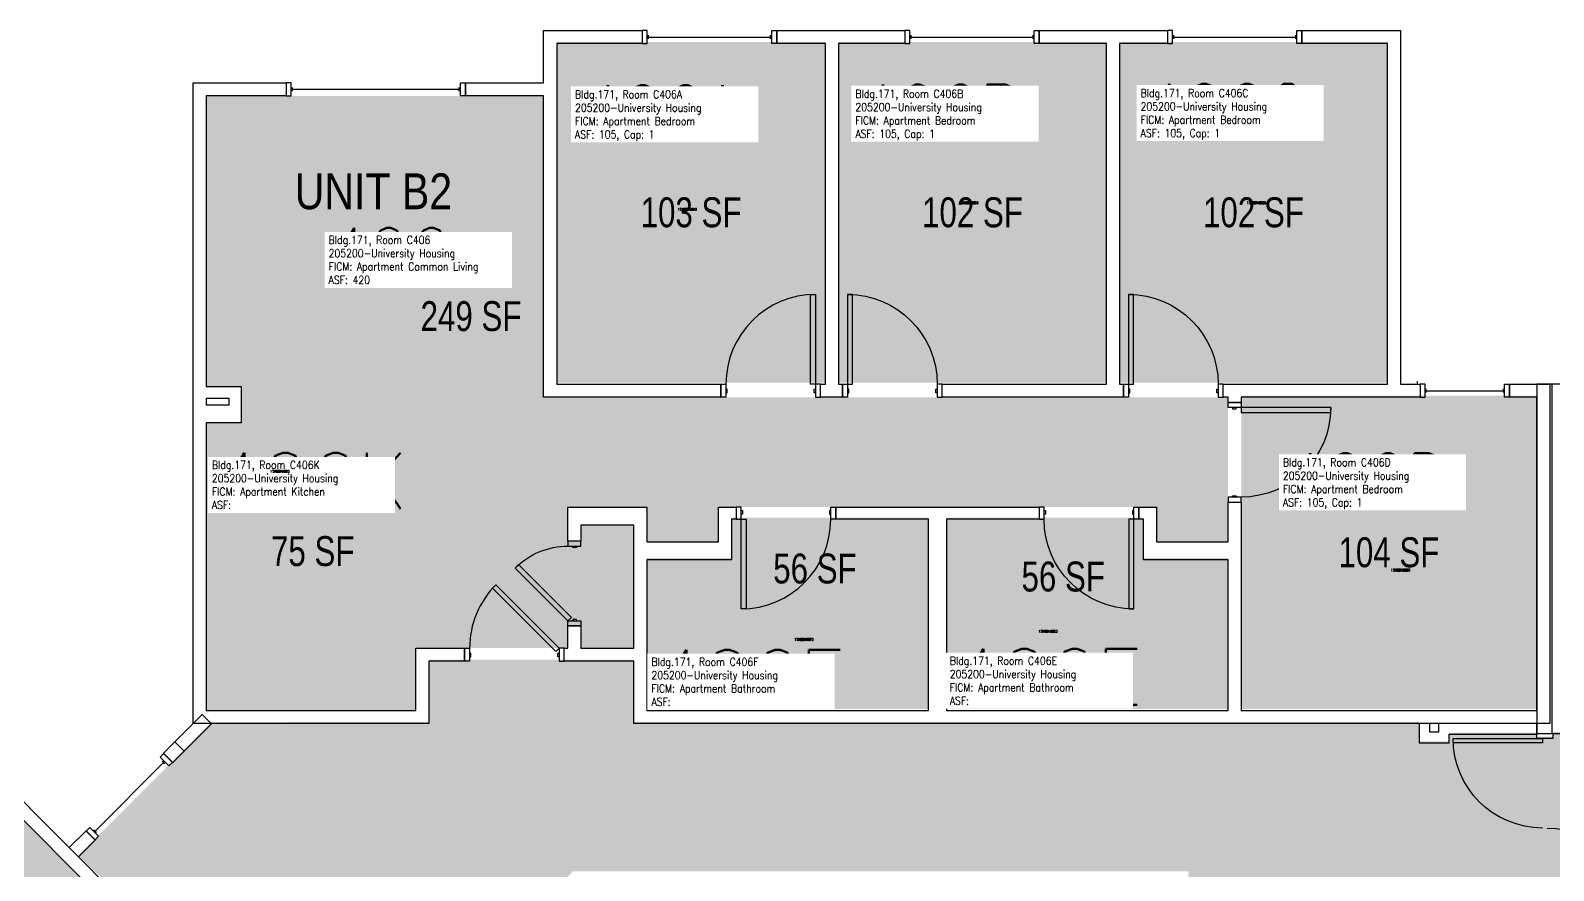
# Model space of a CAD drawing. Header units: inches. Extents: x 56 to 3925, y -1092 to 1470.
# Drawn here: x 1169 to 1781, y 1111 to 1448 of the extents above; entities that cross this region are included whole.
import ezdxf
from ezdxf.enums import TextEntityAlignment as Align

# ---------------------------------------------------------------- set-up
doc = ezdxf.new("R2010")
doc.units = ezdxf.units.IN
doc.header["$LTSCALE"] = 48
doc.header["$MEASUREMENT"] = 0
for name, color, linetype in [('A-DOOR', 2, 'Continuous'), ('A-GLAZ', 152, 'Continuous'), ('A-IDEN-RNUM', 7, 'Continuous'), ('A-IDEN-SNUM', 4, 'Continuous'), ('A-IDEN-VNUM', 4, 'Continuous'), ('A-MISC', 1, 'Continuous'), ('A-WALL', 5, 'Continuous'), ('AREA-TEXT', 3, 'Continuous'), ('Rooms-Category-Color', 7, 'Continuous'), ('Rooms-College-Color', 7, 'Continuous'), ('Rooms-Department-Color', 7, 'Continuous'), ('Rooms-Division-Color', 7, 'Continuous'), ('Rooms-Information', 7, 'Continuous')]:
    doc.layers.add(name, color=color, linetype=linetype)
doc.styles.add('AREA', font='arial.ttf', dxfattribs={"width": 0.75, "height": 12})
doc.styles.add('ROOMSNUMBER', font='txt.shx', dxfattribs={"height": 0.03})
doc.styles.add('ROOMVNUMBER', font='simplex.shx', dxfattribs={"width": 0.85})
doc.styles.get("Standard").update_dxf_attribs({"font": 'ARIALN.TTF'})

msp = doc.modelspace()

# ---------------------------------------------------------------- hatches: boundary and pattern name
h = msp.add_hatch()
h.set_pattern_fill('ANSI31', color=256, style=0)
h.set_pattern_definition([(135, (1838.37701, 1820.73259), (0.088388348, 0.088388348), [])])
h.paths.add_polyline_path([(1506.91, 1236.78), (1448.17, 1236.78), (1448.17, 1227.57), (1506.91, 1227.57)], flags=9)
at = {"layer": 'Rooms-Category-Color', "true_color": 0x728ef3}
for points in [[(1380.15, 1443.27), (1488.15, 1443.27), (1488.15, 1306.52), (1380.15, 1306.52)], [(1601.02, 1443.27), (1493.4, 1443.27), (1493.4, 1306.52), (1601.02, 1306.52)], [(1713.9, 1443.27), (1606.27, 1443.27), (1606.27, 1306.52), (1713.9, 1306.52)], [(1239.4, 1305.01), (1323.54, 1305.01), (1323.54, 1199.89), (1384.66, 1199.89), (1384.66, 1208.84), (1389.91, 1208.84), (1389.91, 1199.89), (1411.11, 1199.89), (1411.11, 1249.26), (1389.91, 1249.26), (1389.91, 1242.84), (1384.66, 1242.84), (1384.66, 1256.51), (1416.36, 1256.51), (1416.36, 1242.64), (1445.11, 1242.64), (1445.11, 1256.51), (1621.15, 1256.51), (1621.15, 1242.64), (1649.9, 1242.64), (1649.9, 1300.64), (1374.9, 1300.64), (1374.9, 1421.64), (1239.4, 1421.64)], [(1323.54, 1174.89), (1323.54, 1305.01), (1253.4, 1305.01), (1253.4, 1290.39), (1239.4, 1290.39), (1239.4, 1174.89)], [(1773.9, 1175.52), (1773.9, 1301.27), (1655.15, 1301.27), (1655.15, 1175.52)], [(1529.5, 1175.52), (1529.5, 1252.27), (1450.36, 1252.27), (1450.36, 1236.02), (1416.36, 1236.02), (1416.36, 1175.52)], [(1649.9, 1175.52), (1649.9, 1236.02), (1615.9, 1236.02), (1615.9, 1252.27), (1536.75, 1252.27), (1536.75, 1175.52)], [(1240.75, 1055.97), (1151.83, 1144.88), (1067.86, 1060.92), (1156.78, 972)]]:
    msp.add_hatch(color=171, dxfattribs=at).paths.add_polyline_path(points)
at = {"layer": 'Rooms-Category-Color', "true_color": 0xadadad}
msp.add_hatch(color=253, dxfattribs=at).paths.add_polyline_path([(1290.58, 1014.17), (1188.04, 1116.73), (1241.42, 1170.12), (1328.79, 1170.27), (1328.79, 1195.27), (1411.11, 1195.27), (1411.11, 1170.27), (1726.65, 1170.27), (1726.65, 1162.54), (1738.65, 1162.54), (1738.65, 1166.02), (1773.9, 1166.02), (1773.9, 1164.29), (1780.4, 1164.29), (1780.4, 1166.29), (1787.9, 1166.29), (1787.9, 1162.54), (1827.02, 1162.54), (1827.02, 1170.27), (2150.68, 1170.27), (2150.68, 1195.27), (2233, 1195.27), (2233, 1170.27), (2417.04, 1170.27), (2417.04, 1195.27), (2499.36, 1195.27), (2499.36, 1170.27), (2807.4, 1170.27), (2807.4, 1162.27), (2839.26, 1162.27), (2839.26, 1166.02), (2855.39, 1166.02), (2855.39, 1170.27), (2862.14, 1170.27), (2862.14, 1166.02), (2873.89, 1166.02), (2873.89, 1090.02), (2862.14, 1090.02), (2862.14, 1086.27), (2807.4, 1086.27), (2807.4, 1110.27), (1922.65, 1110.27), (1922.65, 1086.27), (1827.02, 1086.27), (1827.02, 1094.04), (1815.02, 1094.04), (1815.02, 1090.52), (1787.9, 1090.52), (1787.9, 1090.29), (1773.9, 1090.29), (1773.9, 1094.04), (1726.65, 1094.04), (1726.65, 1086.27), (1633.9, 1086.27), (1633.9, 1110.27), (1386.7, 1110.27)])
at = {"layer": 'Rooms-College-Color', "true_color": 0xadadad}
for points in [[(1380.15, 1443.27), (1488.15, 1443.27), (1488.15, 1306.52), (1380.15, 1306.52)], [(1601.02, 1443.27), (1493.4, 1443.27), (1493.4, 1306.52), (1601.02, 1306.52)], [(1713.9, 1443.27), (1606.27, 1443.27), (1606.27, 1306.52), (1713.9, 1306.52)], [(1239.4, 1305.01), (1323.54, 1305.01), (1323.54, 1199.89), (1384.66, 1199.89), (1384.66, 1208.84), (1389.91, 1208.84), (1389.91, 1199.89), (1411.11, 1199.89), (1411.11, 1249.26), (1389.91, 1249.26), (1389.91, 1242.84), (1384.66, 1242.84), (1384.66, 1256.51), (1416.36, 1256.51), (1416.36, 1242.64), (1445.11, 1242.64), (1445.11, 1256.51), (1621.15, 1256.51), (1621.15, 1242.64), (1649.9, 1242.64), (1649.9, 1300.64), (1374.9, 1300.64), (1374.9, 1421.64), (1239.4, 1421.64)], [(1323.54, 1174.89), (1323.54, 1305.01), (1253.4, 1305.01), (1253.4, 1290.39), (1239.4, 1290.39), (1239.4, 1174.89)], [(1773.9, 1175.52), (1773.9, 1301.27), (1655.15, 1301.27), (1655.15, 1175.52)], [(1529.5, 1175.52), (1529.5, 1252.27), (1450.36, 1252.27), (1450.36, 1236.02), (1416.36, 1236.02), (1416.36, 1175.52)], [(1649.9, 1175.52), (1649.9, 1236.02), (1615.9, 1236.02), (1615.9, 1252.27), (1536.75, 1252.27), (1536.75, 1175.52)], [(1290.58, 1014.17), (1188.04, 1116.73), (1241.42, 1170.12), (1328.79, 1170.27), (1328.79, 1195.27), (1411.11, 1195.27), (1411.11, 1170.27), (1726.65, 1170.27), (1726.65, 1162.54), (1738.65, 1162.54), (1738.65, 1166.02), (1773.9, 1166.02), (1773.9, 1164.29), (1780.4, 1164.29), (1780.4, 1166.29), (1787.9, 1166.29), (1787.9, 1162.54), (1827.02, 1162.54), (1827.02, 1170.27), (2150.68, 1170.27), (2150.68, 1195.27), (2233, 1195.27), (2233, 1170.27), (2417.04, 1170.27), (2417.04, 1195.27), (2499.36, 1195.27), (2499.36, 1170.27), (2807.4, 1170.27), (2807.4, 1162.27), (2839.26, 1162.27), (2839.26, 1166.02), (2855.39, 1166.02), (2855.39, 1170.27), (2862.14, 1170.27), (2862.14, 1166.02), (2873.89, 1166.02), (2873.89, 1090.02), (2862.14, 1090.02), (2862.14, 1086.27), (2807.4, 1086.27), (2807.4, 1110.27), (1922.65, 1110.27), (1922.65, 1086.27), (1827.02, 1086.27), (1827.02, 1094.04), (1815.02, 1094.04), (1815.02, 1090.52), (1787.9, 1090.52), (1787.9, 1090.29), (1773.9, 1090.29), (1773.9, 1094.04), (1726.65, 1094.04), (1726.65, 1086.27), (1633.9, 1086.27), (1633.9, 1110.27), (1386.7, 1110.27)], [(1240.75, 1055.97), (1151.83, 1144.88), (1067.86, 1060.92), (1156.78, 972)]]:
    msp.add_hatch(color=253, dxfattribs=at).paths.add_polyline_path(points)
at = {"layer": 'Rooms-Department-Color', "true_color": 0x604aed}
for points in [[(1380.15, 1443.27), (1488.15, 1443.27), (1488.15, 1306.52), (1380.15, 1306.52)], [(1601.02, 1443.27), (1493.4, 1443.27), (1493.4, 1306.52), (1601.02, 1306.52)], [(1713.9, 1443.27), (1606.27, 1443.27), (1606.27, 1306.52), (1713.9, 1306.52)], [(1239.4, 1305.01), (1323.54, 1305.01), (1323.54, 1199.89), (1384.66, 1199.89), (1384.66, 1208.84), (1389.91, 1208.84), (1389.91, 1199.89), (1411.11, 1199.89), (1411.11, 1249.26), (1389.91, 1249.26), (1389.91, 1242.84), (1384.66, 1242.84), (1384.66, 1256.51), (1416.36, 1256.51), (1416.36, 1242.64), (1445.11, 1242.64), (1445.11, 1256.51), (1621.15, 1256.51), (1621.15, 1242.64), (1649.9, 1242.64), (1649.9, 1300.64), (1374.9, 1300.64), (1374.9, 1421.64), (1239.4, 1421.64)], [(1323.54, 1174.89), (1323.54, 1305.01), (1253.4, 1305.01), (1253.4, 1290.39), (1239.4, 1290.39), (1239.4, 1174.89)], [(1773.9, 1175.52), (1773.9, 1301.27), (1655.15, 1301.27), (1655.15, 1175.52)], [(1529.5, 1175.52), (1529.5, 1252.27), (1450.36, 1252.27), (1450.36, 1236.02), (1416.36, 1236.02), (1416.36, 1175.52)], [(1649.9, 1175.52), (1649.9, 1236.02), (1615.9, 1236.02), (1615.9, 1252.27), (1536.75, 1252.27), (1536.75, 1175.52)], [(1240.75, 1055.97), (1151.83, 1144.88), (1067.86, 1060.92), (1156.78, 972)]]:
    msp.add_hatch(color=173, dxfattribs=at).paths.add_polyline_path(points)
at = {"layer": 'Rooms-Department-Color', "true_color": 0xacacac}
msp.add_hatch(color=253, dxfattribs=at).paths.add_polyline_path([(1290.58, 1014.17), (1188.04, 1116.73), (1241.42, 1170.12), (1328.79, 1170.27), (1328.79, 1195.27), (1411.11, 1195.27), (1411.11, 1170.27), (1726.65, 1170.27), (1726.65, 1162.54), (1738.65, 1162.54), (1738.65, 1166.02), (1773.9, 1166.02), (1773.9, 1164.29), (1780.4, 1164.29), (1780.4, 1166.29), (1787.9, 1166.29), (1787.9, 1162.54), (1827.02, 1162.54), (1827.02, 1170.27), (2150.68, 1170.27), (2150.68, 1195.27), (2233, 1195.27), (2233, 1170.27), (2417.04, 1170.27), (2417.04, 1195.27), (2499.36, 1195.27), (2499.36, 1170.27), (2807.4, 1170.27), (2807.4, 1162.27), (2839.26, 1162.27), (2839.26, 1166.02), (2855.39, 1166.02), (2855.39, 1170.27), (2862.14, 1170.27), (2862.14, 1166.02), (2873.89, 1166.02), (2873.89, 1090.02), (2862.14, 1090.02), (2862.14, 1086.27), (2807.4, 1086.27), (2807.4, 1110.27), (1922.65, 1110.27), (1922.65, 1086.27), (1827.02, 1086.27), (1827.02, 1094.04), (1815.02, 1094.04), (1815.02, 1090.52), (1787.9, 1090.52), (1787.9, 1090.29), (1773.9, 1090.29), (1773.9, 1094.04), (1726.65, 1094.04), (1726.65, 1086.27), (1633.9, 1086.27), (1633.9, 1110.27), (1386.7, 1110.27)])
at = {"layer": 'Rooms-Division-Color', "true_color": 0x604aed}
for points in [[(1380.15, 1443.27), (1488.15, 1443.27), (1488.15, 1306.52), (1380.15, 1306.52)], [(1601.02, 1443.27), (1493.4, 1443.27), (1493.4, 1306.52), (1601.02, 1306.52)], [(1713.9, 1443.27), (1606.27, 1443.27), (1606.27, 1306.52), (1713.9, 1306.52)], [(1239.4, 1305.01), (1323.54, 1305.01), (1323.54, 1199.89), (1384.66, 1199.89), (1384.66, 1208.84), (1389.91, 1208.84), (1389.91, 1199.89), (1411.11, 1199.89), (1411.11, 1249.26), (1389.91, 1249.26), (1389.91, 1242.84), (1384.66, 1242.84), (1384.66, 1256.51), (1416.36, 1256.51), (1416.36, 1242.64), (1445.11, 1242.64), (1445.11, 1256.51), (1621.15, 1256.51), (1621.15, 1242.64), (1649.9, 1242.64), (1649.9, 1300.64), (1374.9, 1300.64), (1374.9, 1421.64), (1239.4, 1421.64)], [(1323.54, 1174.89), (1323.54, 1305.01), (1253.4, 1305.01), (1253.4, 1290.39), (1239.4, 1290.39), (1239.4, 1174.89)], [(1773.9, 1175.52), (1773.9, 1301.27), (1655.15, 1301.27), (1655.15, 1175.52)], [(1529.5, 1175.52), (1529.5, 1252.27), (1450.36, 1252.27), (1450.36, 1236.02), (1416.36, 1236.02), (1416.36, 1175.52)], [(1649.9, 1175.52), (1649.9, 1236.02), (1615.9, 1236.02), (1615.9, 1252.27), (1536.75, 1252.27), (1536.75, 1175.52)], [(1240.75, 1055.97), (1151.83, 1144.88), (1067.86, 1060.92), (1156.78, 972)]]:
    msp.add_hatch(color=173, dxfattribs=at).paths.add_polyline_path(points)
at = {"layer": 'Rooms-Division-Color', "true_color": 0xadadad}
msp.add_hatch(color=253, dxfattribs=at).paths.add_polyline_path([(1290.58, 1014.17), (1188.04, 1116.73), (1241.42, 1170.12), (1328.79, 1170.27), (1328.79, 1195.27), (1411.11, 1195.27), (1411.11, 1170.27), (1726.65, 1170.27), (1726.65, 1162.54), (1738.65, 1162.54), (1738.65, 1166.02), (1773.9, 1166.02), (1773.9, 1164.29), (1780.4, 1164.29), (1780.4, 1166.29), (1787.9, 1166.29), (1787.9, 1162.54), (1827.02, 1162.54), (1827.02, 1170.27), (2150.68, 1170.27), (2150.68, 1195.27), (2233, 1195.27), (2233, 1170.27), (2417.04, 1170.27), (2417.04, 1195.27), (2499.36, 1195.27), (2499.36, 1170.27), (2807.4, 1170.27), (2807.4, 1162.27), (2839.26, 1162.27), (2839.26, 1166.02), (2855.39, 1166.02), (2855.39, 1170.27), (2862.14, 1170.27), (2862.14, 1166.02), (2873.89, 1166.02), (2873.89, 1090.02), (2862.14, 1090.02), (2862.14, 1086.27), (2807.4, 1086.27), (2807.4, 1110.27), (1922.65, 1110.27), (1922.65, 1086.27), (1827.02, 1086.27), (1827.02, 1094.04), (1815.02, 1094.04), (1815.02, 1090.52), (1787.9, 1090.52), (1787.9, 1090.29), (1773.9, 1090.29), (1773.9, 1094.04), (1726.65, 1094.04), (1726.65, 1086.27), (1633.9, 1086.27), (1633.9, 1110.27), (1386.7, 1110.27)])

# ---------------------------------------------------------------- linework, layer by layer
at = {"layer": 'A-DOOR'}
for p, q in [((1740.27, 1161.92), (1740.27, 1163.67)), ((1740.27, 1163.67), (1776.27, 1163.67)), ((1773.9, 1163.67), (1773.9, 1165.67)), ((1773.9, 1165.67), (1780.4, 1165.67)), ((1780.4, 1163.67), (1773.9, 1163.67)), ((1776.27, 1163.67), (1776.27, 1161.92)), ((1780.4, 1165.67), (1780.4, 1163.67)), ((1776.27, 1161.92), (1740.27, 1161.92))]:
    msp.add_line(p, q, dxfattribs=at)
for points in [[(1484.15, 1305.89), (1482.15, 1305.89), (1482.15, 1341.89), (1484.15, 1341.89)], [(1497.02, 1305.89), (1499.02, 1305.89), (1499.02, 1341.89), (1497.02, 1341.89)], [(1609.9, 1305.89), (1611.9, 1305.89), (1611.9, 1341.89), (1609.9, 1341.89)], [(1448.15, 1300.64), (1446.15, 1300.64), (1446.15, 1305.89), (1448.15, 1305.89)], [(1448.15, 1302.39), (1448.65, 1302.39), (1448.65, 1303.89), (1448.15, 1303.89)], [(1484.15, 1302.39), (1483.65, 1302.39), (1483.65, 1303.89), (1484.15, 1303.89)], [(1484.15, 1300.64), (1486.15, 1300.64), (1486.15, 1305.89), (1484.15, 1305.89)], [(1497.02, 1300.64), (1495.02, 1300.64), (1495.02, 1305.89), (1497.02, 1305.89)], [(1497.02, 1302.39), (1497.52, 1302.39), (1497.52, 1303.89), (1497.02, 1303.89)], [(1533.02, 1302.39), (1532.52, 1302.39), (1532.52, 1303.89), (1533.02, 1303.89)], [(1533.02, 1300.64), (1535.02, 1300.64), (1535.02, 1305.89), (1533.02, 1305.89)], [(1609.9, 1300.64), (1607.9, 1300.64), (1607.9, 1305.89), (1609.9, 1305.89)], [(1609.9, 1302.39), (1610.4, 1302.39), (1610.4, 1303.89), (1609.9, 1303.89)], [(1645.9, 1302.39), (1645.4, 1302.39), (1645.4, 1303.89), (1645.9, 1303.89)], [(1645.9, 1300.64), (1647.9, 1300.64), (1647.9, 1305.89), (1645.9, 1305.89)], [(1649.9, 1296.52), (1649.9, 1298.52), (1655.15, 1298.52), (1655.15, 1296.52)], [(1651.65, 1296.52), (1651.65, 1296.02), (1653.15, 1296.02), (1653.15, 1296.52)], [(1655.15, 1296.52), (1655.15, 1294.52), (1691.15, 1294.52), (1691.15, 1296.52)], [(1649.9, 1260.52), (1649.9, 1258.52), (1655.15, 1258.52), (1655.15, 1260.52)], [(1651.65, 1260.52), (1651.65, 1261.02), (1653.15, 1261.02), (1653.15, 1260.52)], [(1454.25, 1256.51), (1452.25, 1256.51), (1452.25, 1251.64), (1454.25, 1251.64)], [(1454.25, 1255.14), (1454.75, 1255.14), (1454.75, 1253.64), (1454.25, 1253.64)], [(1490.25, 1255.14), (1489.75, 1255.14), (1489.75, 1253.64), (1490.25, 1253.64)], [(1490.25, 1256.51), (1492.25, 1256.51), (1492.25, 1251.64), (1490.25, 1251.64)], [(1576, 1256.51), (1574, 1256.51), (1574, 1251.64), (1576, 1251.64)], [(1576, 1255.14), (1576.5, 1255.14), (1576.5, 1253.64), (1576, 1253.64)], [(1612, 1255.14), (1611.5, 1255.14), (1611.5, 1253.64), (1612, 1253.64)], [(1612, 1256.51), (1614, 1256.51), (1614, 1251.64), (1612, 1251.64)], [(1454.25, 1251.64), (1456.25, 1251.64), (1456.25, 1215.64), (1454.25, 1215.64)], [(1612, 1251.64), (1610, 1251.64), (1610, 1215.64), (1612, 1215.64)], [(1389.91, 1240.84), (1389.91, 1242.84), (1384.66, 1242.84), (1384.66, 1240.84)], [(1388.16, 1240.84), (1388.16, 1240.34), (1386.66, 1240.34), (1386.66, 1240.84)], [(1384.66, 1210.84), (1386.08, 1212.25), (1364.86, 1233.47), (1363.45, 1232.05)], [(1381.18, 1199.89), (1379.76, 1198.48), (1354.31, 1223.93), (1355.72, 1225.35)], [(1389.91, 1210.84), (1389.91, 1208.84), (1384.66, 1208.84), (1384.66, 1210.84)], [(1388.16, 1210.84), (1388.16, 1211.34), (1386.66, 1211.34), (1386.66, 1210.84)], [(1345.18, 1194.64), (1343.18, 1194.64), (1343.18, 1199.89), (1345.18, 1199.89)], [(1381.18, 1194.64), (1383.18, 1194.64), (1383.18, 1199.89), (1381.18, 1199.89)], [(1345.18, 1196.39), (1345.68, 1196.39), (1345.68, 1197.89), (1345.18, 1197.89)], [(1381.18, 1196.39), (1380.68, 1196.39), (1380.68, 1197.89), (1381.18, 1197.89)]]:
    msp.add_lwpolyline(points, close=True, dxfattribs=at)
for centre, start, end in [((1484.15, 1305.89), 90, 180), ((1454.25, 1251.64), 270, 0), ((1381.18, 1199.89), 135, 180)]:
    msp.add_arc(centre, 36, start, end, dxfattribs=at)
at = {"layer": 'A-DOOR', "extrusion": (0, 0, -1)}
for centre, radius, start, end in [((-1497.02, 1305.89), 36, 90, 180), ((-1609.9, 1305.89), 36, 90, 180), ((-1655.15, 1296.52), 36, 180, 270), ((-1612, 1251.64), 36, 270, 0), ((-1384.66, 1210.84), 30, 45, 90), ((-1776.27, 1163.67), 36, 270, 0), ((-1778.02, 1091.67), 36, 90, 180)]:
    msp.add_arc(centre, radius, start, end, dxfattribs=at)
at = {"layer": 'A-GLAZ'}
for p, q in [((1417.05, 1444.51), (1417.05, 1446.01)), ((1417.05, 1445.26), (1466.05, 1445.26)), ((1466.05, 1444.51), (1466.05, 1446.01)), ((1522.52, 1444.51), (1522.52, 1446.01)), ((1522.52, 1445.26), (1571.52, 1445.26)), ((1571.52, 1444.51), (1571.52, 1446.01)), ((1628.05, 1444.51), (1628.05, 1446.01)), ((1628.05, 1445.26), (1677.05, 1445.26)), ((1677.05, 1444.51), (1677.05, 1446.01)), ((1274.01, 1423.51), (1274.01, 1425.01)), ((1274.01, 1424.26), (1341.01, 1424.26)), ((1341.01, 1423.51), (1341.01, 1425.01)), ((1726.01, 1305.89), (1726.01, 1306.89)), ((1729.51, 1302.51), (1729.51, 1304.01)), ((1760.51, 1302.51), (1760.51, 1304.01)), ((1729.51, 1303.26), (1760.51, 1303.26)), ((1220.84, 1156.16), (1222.26, 1157.58)), ((1222.26, 1157.58), (1225.79, 1154.04)), ((1222.26, 1154.04), (1194.68, 1126.46)), ((1224.38, 1152.63), (1220.84, 1156.16)), ((1222.79, 1153.51), (1221.73, 1154.57)), ((1223.14, 1153.86), (1222.08, 1154.92)), ((1225.79, 1154.04), (1224.38, 1152.63)), ((1192.56, 1127.88), (1191.15, 1126.46)), ((1191.15, 1126.46), (1194.68, 1122.93)), ((1196.1, 1124.34), (1192.56, 1127.88)), ((1193.8, 1126.64), (1194.86, 1125.58)), ((1195.21, 1125.93), (1194.15, 1126.99)), ((1194.68, 1122.93), (1196.1, 1124.34))]:
    msp.add_line(p, q, dxfattribs=at)
for points in [[(1416.55, 1447.89), (1414.55, 1447.89), (1414.55, 1442.64), (1416.55, 1442.64)], [(1466.55, 1447.89), (1468.55, 1447.89), (1468.55, 1442.64), (1466.55, 1442.64)], [(1522.02, 1447.89), (1520.02, 1447.89), (1520.02, 1442.64), (1522.02, 1442.64)], [(1572.02, 1447.89), (1574.02, 1447.89), (1574.02, 1442.64), (1572.02, 1442.64)], [(1627.55, 1447.89), (1625.55, 1447.89), (1625.55, 1442.64), (1627.55, 1442.64)], [(1677.55, 1447.89), (1679.55, 1447.89), (1679.55, 1442.64), (1677.55, 1442.64)], [(1273.51, 1426.89), (1271.51, 1426.89), (1271.51, 1421.64), (1273.51, 1421.64)], [(1341.51, 1426.89), (1343.51, 1426.89), (1343.51, 1421.64), (1341.51, 1421.64)], [(1729.01, 1305.89), (1727.01, 1305.89), (1727.01, 1300.64), (1729.01, 1300.64)], [(1761.01, 1305.89), (1763.01, 1305.89), (1763.01, 1300.64), (1761.01, 1300.64)]]:
    msp.add_lwpolyline(points, close=True, dxfattribs=at)
at = {"layer": 'A-WALL'}
for p, q in [((1374.9, 1447.89), (1414.55, 1447.89)), ((1374.9, 1426.89), (1374.9, 1447.89)), ((1414.55, 1447.89), (1414.55, 1442.64)), ((1468.55, 1447.89), (1520.02, 1447.89)), ((1468.55, 1442.64), (1468.55, 1447.89)), ((1520.02, 1447.89), (1520.02, 1442.64)), ((1574.02, 1442.64), (1574.02, 1447.89)), ((1574.02, 1447.89), (1625.55, 1447.89)), ((1625.55, 1447.89), (1625.55, 1442.64)), ((1679.55, 1447.89), (1719.15, 1447.89)), ((1679.55, 1442.64), (1679.55, 1447.89)), ((1719.15, 1447.89), (1719.15, 1305.89)), ((1414.55, 1442.64), (1380.15, 1442.64)), ((1380.15, 1442.64), (1380.15, 1305.89)), ((1488.15, 1442.64), (1468.55, 1442.64)), ((1488.15, 1305.89), (1488.15, 1442.64)), ((1520.02, 1442.64), (1493.4, 1442.64)), ((1493.4, 1442.64), (1493.4, 1305.89)), ((1601.02, 1442.64), (1574.02, 1442.64)), ((1601.02, 1305.89), (1601.02, 1442.64)), ((1606.27, 1442.64), (1606.27, 1305.89)), ((1625.55, 1442.64), (1606.27, 1442.64)), ((1713.9, 1442.64), (1679.55, 1442.64)), ((1713.9, 1305.89), (1713.9, 1442.64)), ((1234.15, 1426.89), (1271.51, 1426.89)), ((1234.15, 1169.64), (1234.15, 1426.89)), ((1271.51, 1426.89), (1271.51, 1421.64)), ((1343.51, 1426.89), (1374.9, 1426.89)), ((1343.51, 1421.64), (1343.51, 1426.89)), ((1271.51, 1421.64), (1239.4, 1421.64)), ((1239.4, 1421.64), (1239.4, 1305.01)), ((1374.9, 1421.64), (1343.51, 1421.64)), ((1374.9, 1300.64), (1374.9, 1421.64)), ((1239.4, 1305.01), (1253.4, 1305.01)), ((1253.4, 1305.01), (1253.4, 1290.39)), ((1380.15, 1305.89), (1446.15, 1305.89)), ((1446.15, 1305.89), (1446.15, 1300.64)), ((1486.15, 1305.89), (1488.15, 1305.89)), ((1486.15, 1300.64), (1486.15, 1305.89)), ((1493.4, 1305.89), (1495.02, 1305.89)), ((1495.02, 1305.89), (1495.02, 1300.64)), ((1535.02, 1305.89), (1601.02, 1305.89)), ((1535.02, 1300.64), (1535.02, 1305.89)), ((1606.27, 1305.89), (1607.9, 1305.89)), ((1607.9, 1305.89), (1607.9, 1300.64)), ((1647.9, 1305.89), (1713.9, 1305.89)), ((1647.9, 1300.64), (1647.9, 1305.89)), ((1719.15, 1305.89), (1727.01, 1305.89)), ((1727.01, 1305.89), (1727.01, 1300.64)), ((1763.01, 1305.89), (1779.15, 1305.89)), ((1763.01, 1300.64), (1763.01, 1305.89)), ((1787.9, 1305.89), (1773.9, 1305.89)), ((1773.9, 1305.89), (1773.9, 1165.67)), ((1779.15, 1305.89), (1779.15, 1169.64)), ((1779.9, 1305.89), (1779.9, 1165.67)), ((1239.4, 1300.14), (1239.4, 1297.64)), ((1248.52, 1300.14), (1239.4, 1300.14)), ((1239.4, 1297.64), (1248.52, 1297.64)), ((1248.52, 1297.64), (1248.52, 1300.14)), ((1446.15, 1300.64), (1374.9, 1300.64)), ((1495.02, 1300.64), (1486.15, 1300.64)), ((1607.9, 1300.64), (1535.02, 1300.64)), ((1649.9, 1300.64), (1647.9, 1300.64)), ((1649.9, 1298.52), (1649.9, 1300.64)), ((1655.15, 1298.52), (1649.9, 1298.52)), ((1718.52, 1300.64), (1655.15, 1300.64)), ((1655.15, 1300.64), (1655.15, 1298.52)), ((1727.01, 1300.64), (1718.52, 1300.64)), ((1773.9, 1300.64), (1763.01, 1300.64)), ((1773.9, 1174.89), (1773.9, 1300.64)), ((1239.4, 1290.39), (1239.4, 1174.89)), ((1253.4, 1290.39), (1239.4, 1290.39)), ((1384.66, 1256.51), (1416.36, 1256.51)), ((1384.66, 1242.84), (1384.66, 1256.51)), ((1416.36, 1256.51), (1416.36, 1242.64)), ((1445.11, 1256.51), (1452.25, 1256.51)), ((1445.11, 1242.64), (1445.11, 1256.51)), ((1452.25, 1256.51), (1452.25, 1251.64)), ((1492.25, 1256.51), (1574, 1256.51)), ((1492.25, 1251.64), (1492.25, 1256.51)), ((1574, 1256.51), (1574, 1251.64)), ((1614, 1256.51), (1621.15, 1256.51)), ((1614, 1251.64), (1614, 1256.51)), ((1621.15, 1256.51), (1621.15, 1242.64)), ((1649.9, 1255.89), (1649.9, 1258.52)), ((1649.9, 1258.52), (1655.15, 1258.52)), ((1649.9, 1242.64), (1649.9, 1255.89)), ((1655.15, 1258.52), (1655.15, 1255.89)), ((1655.15, 1255.89), (1655.15, 1174.89)), ((1411.11, 1249.26), (1389.91, 1249.26)), ((1389.91, 1249.26), (1389.91, 1242.84)), ((1411.11, 1199.89), (1411.11, 1249.26)), ((1452.25, 1251.64), (1450.36, 1251.64)), ((1450.36, 1251.64), (1450.36, 1235.39)), ((1529.5, 1251.64), (1492.25, 1251.64)), ((1529.5, 1174.89), (1529.5, 1251.64)), ((1574, 1251.64), (1536.75, 1251.64)), ((1536.75, 1251.64), (1536.75, 1174.89)), ((1615.9, 1251.64), (1614, 1251.64)), ((1615.9, 1235.39), (1615.9, 1251.64)), ((1389.91, 1242.84), (1384.66, 1242.84)), ((1416.36, 1242.64), (1445.11, 1242.64)), ((1621.15, 1242.64), (1649.9, 1242.64)), ((1450.36, 1235.39), (1416.36, 1235.39)), ((1416.36, 1235.39), (1416.36, 1174.89)), ((1649.9, 1235.39), (1615.9, 1235.39)), ((1649.9, 1174.89), (1649.9, 1235.39)), ((1384.66, 1199.89), (1384.66, 1208.84)), ((1384.66, 1208.84), (1389.91, 1208.84)), ((1389.91, 1208.84), (1389.91, 1199.89)), ((1323.54, 1199.89), (1343.18, 1199.89)), ((1323.54, 1174.89), (1323.54, 1199.89)), ((1343.18, 1199.89), (1343.18, 1194.64)), ((1383.18, 1199.89), (1384.66, 1199.89)), ((1383.18, 1194.64), (1383.18, 1199.89)), ((1389.91, 1199.89), (1411.11, 1199.89)), ((1343.18, 1194.64), (1328.79, 1194.64)), ((1328.79, 1194.64), (1328.79, 1169.64)), ((1411.11, 1194.64), (1383.18, 1194.64)), ((1411.11, 1169.64), (1411.11, 1194.64)), ((1239.4, 1174.89), (1323.54, 1174.89)), ((1416.36, 1174.89), (1529.5, 1174.89)), ((1536.75, 1174.89), (1649.9, 1174.89)), ((1655.15, 1174.89), (1773.9, 1174.89)), ((1237.71, 1173.2), (1226.75, 1162.24)), ((1230.46, 1158.53), (1241.42, 1169.49)), ((1328.79, 1169.64), (1234.15, 1169.64)), ((1241.42, 1169.49), (1237.71, 1173.2)), ((1650.52, 1169.64), (1411.11, 1169.64)), ((1779.15, 1169.64), (1650.52, 1169.64)), ((1730.9, 1169.64), (1726.65, 1169.64)), ((1726.65, 1169.64), (1726.65, 1161.92)), ((1730.9, 1166.17), (1730.9, 1169.64)), ((1734.4, 1169.64), (1734.4, 1166.17)), ((1773.9, 1169.64), (1734.4, 1169.64)), ((1773.9, 1165.39), (1773.9, 1169.64)), ((1734.4, 1166.17), (1730.9, 1166.17)), ((1738.65, 1161.92), (1738.65, 1165.39)), ((1738.65, 1165.39), (1773.9, 1165.39)), ((1773.9, 1165.67), (1787.9, 1165.67)), ((1226.75, 1162.24), (1222.17, 1157.66)), ((1222.17, 1157.66), (1225.88, 1153.95)), ((1225.88, 1153.95), (1230.46, 1158.53)), ((1230.46, 1158.53), (1226.75, 1162.24)), ((1226.75, 1162.24), (1230.46, 1158.53)), ((1726.65, 1161.92), (1738.65, 1161.92)), ((1151.83, 1152.31), (1248.17, 1055.97)), ((1240.75, 1055.97), (1151.83, 1144.88)), ((1191.06, 1126.55), (1184.32, 1119.82)), ((1194.77, 1122.84), (1191.06, 1126.55)), ((1184.32, 1119.82), (1188.04, 1116.1)), ((1188.04, 1116.1), (1194.77, 1122.84))]:
    msp.add_line(p, q, dxfattribs=at)

# ---------------------------------------------------------------- texts
at = {"layer": 'A-IDEN-RNUM', "style": 'ROOMSNUMBER', "width": 0.85}
for s, p in [('0406-B0', (1545.68, 1378.69)), ('0406-C0', (1661.33, 1378.69)), ('0406-A0', (1432.62, 1376.1)), ('0406-00', (1312.81, 1357.11)), ('0406-K0', (1268.91, 1270.88)), ('0406-D0', (1719.16, 1231.23)), ('0406-E0', (1577.53, 1206.65)), ('0406-F0', (1479.46, 1203.37))]:
    msp.add_text(s, height=1, dxfattribs=at).set_placement(p, align=Align.MIDDLE_CENTER)
at = {"layer": 'A-IDEN-SNUM', "style": 'ROOMSNUMBER', "width": 0.85}
for s, p in [('1710C406B0', (1545.68, 1378.69)), ('1710C406C0', (1661.33, 1378.69)), ('1710C406A0', (1432.62, 1376.1)), ('1710C40600', (1312.81, 1357.11)), ('1710C406K0', (1268.91, 1270.88)), ('1710C406D0', (1719.16, 1231.23)), ('1710C406E0', (1577.53, 1206.65)), ('1710C406F0', (1479.46, 1203.37))]:
    msp.add_text(s, height=1, dxfattribs=at).set_placement(p, align=Align.MIDDLE_CENTER)
at = {"layer": 'A-IDEN-VNUM', "style": 'ROOMVNUMBER', "width": 0.85}
for s, p in [('406A', (1422.14, 1414.74)), ('406B', (1533.86, 1414.97)), ('406C', (1648.9, 1415.26)), ('406', (1312.68, 1357.37)), ('406D', (1705.59, 1266.99))]:
    msp.add_text(s, height=22.5, dxfattribs=at).set_placement(p, align=Align.MIDDLE_CENTER)
at = {"layer": 'A-IDEN-VNUM', "style": 'ROOMVNUMBER'}
for s, p in [('406K', (1281.26, 1267.02)), ('406E', (1577.19, 1188.4)), ('406F', (1457.34, 1187.97))]:
    msp.add_text(s, height=22.5, dxfattribs=at).set_placement(p, align=Align.MIDDLE_CENTER)
at = {"layer": 'A-MISC'}
msp.add_text('UNIT B2', height=14.4, dxfattribs=at).set_placement((1306.54, 1376.12), align=Align.CENTER)
at = {"layer": 'AREA-TEXT', "style": 'AREA', "width": 0.75}
for s, p in [('103 SF', (1434.15, 1374.89)), ('102 SF', (1547.21, 1374.89)), ('102 SF', (1660.08, 1374.89)), ('249 SF', (1345.74, 1333.2)), ('75 SF', (1282.14, 1238.85)), ('104 SF', (1714.52, 1238.39)), ('56 SF', (1483.92, 1231.87)), ('56 SF', (1583.67, 1228.65))]:
    msp.add_text(s, height=12, dxfattribs=at).set_placement(p, align=Align.MIDDLE_CENTER)

# ---------------------------------------------------------------- next in the draw order: texts
at = {"layer": 'Rooms-Information', "char_height": 3.2143, "width": 72, "attachment_point": 7, "style": 'ROOMVNUMBER', "bg_fill": 3, "box_fill_scale": 1.5, "bg_fill_color": 256, "bg_fill_true_color": 13158600, "bg_fill_transparency": 0}
for s, insert in [('Bldg.171, Room C406C^M^J205200-University Housing^M^JFICM: Apartment Bedroom^M^JASF: 105, Cap: 1', (1614.75, 1404.01)), ('Bldg.171, Room C406A^M^J205200-University Housing^M^JFICM: Apartment Bedroom^M^JASF: 105, Cap: 1', (1387.53, 1403.49)), ('Bldg.171, Room C406B^M^J205200-University Housing^M^JFICM: Apartment Bedroom^M^JASF: 105, Cap: 1', (1500.17, 1403.72)), ('Bldg.171, Room C406^M^J205200-University Housing^M^JFICM: Apartment Common Living^M^JASF: 420', (1288.54, 1346.12)), ('Bldg.171, Room C406K^M^J205200-University Housing^M^JFICM: Apartment Kitchen^M^JASF: ', (1241.62, 1255.77)), ('Bldg.171, Room C406D^M^J205200-University Housing^M^JFICM: Apartment Bedroom^M^JASF: 105, Cap: 1', (1671.9, 1255.74)), ('Bldg.171, Room C406F^M^J205200-University Housing^M^JFICM: Apartment Bathroom^M^JASF: ', (1418.23, 1176.72)), ('Bldg.171, Room C406E^M^J205200-University Housing^M^JFICM: Apartment Bathroom^M^JASF: ', (1538.09, 1177.15))]:
    msp.add_mtext(s, dxfattribs=dict(at, insert=insert))

doc.saveas('drawing.dxf')
